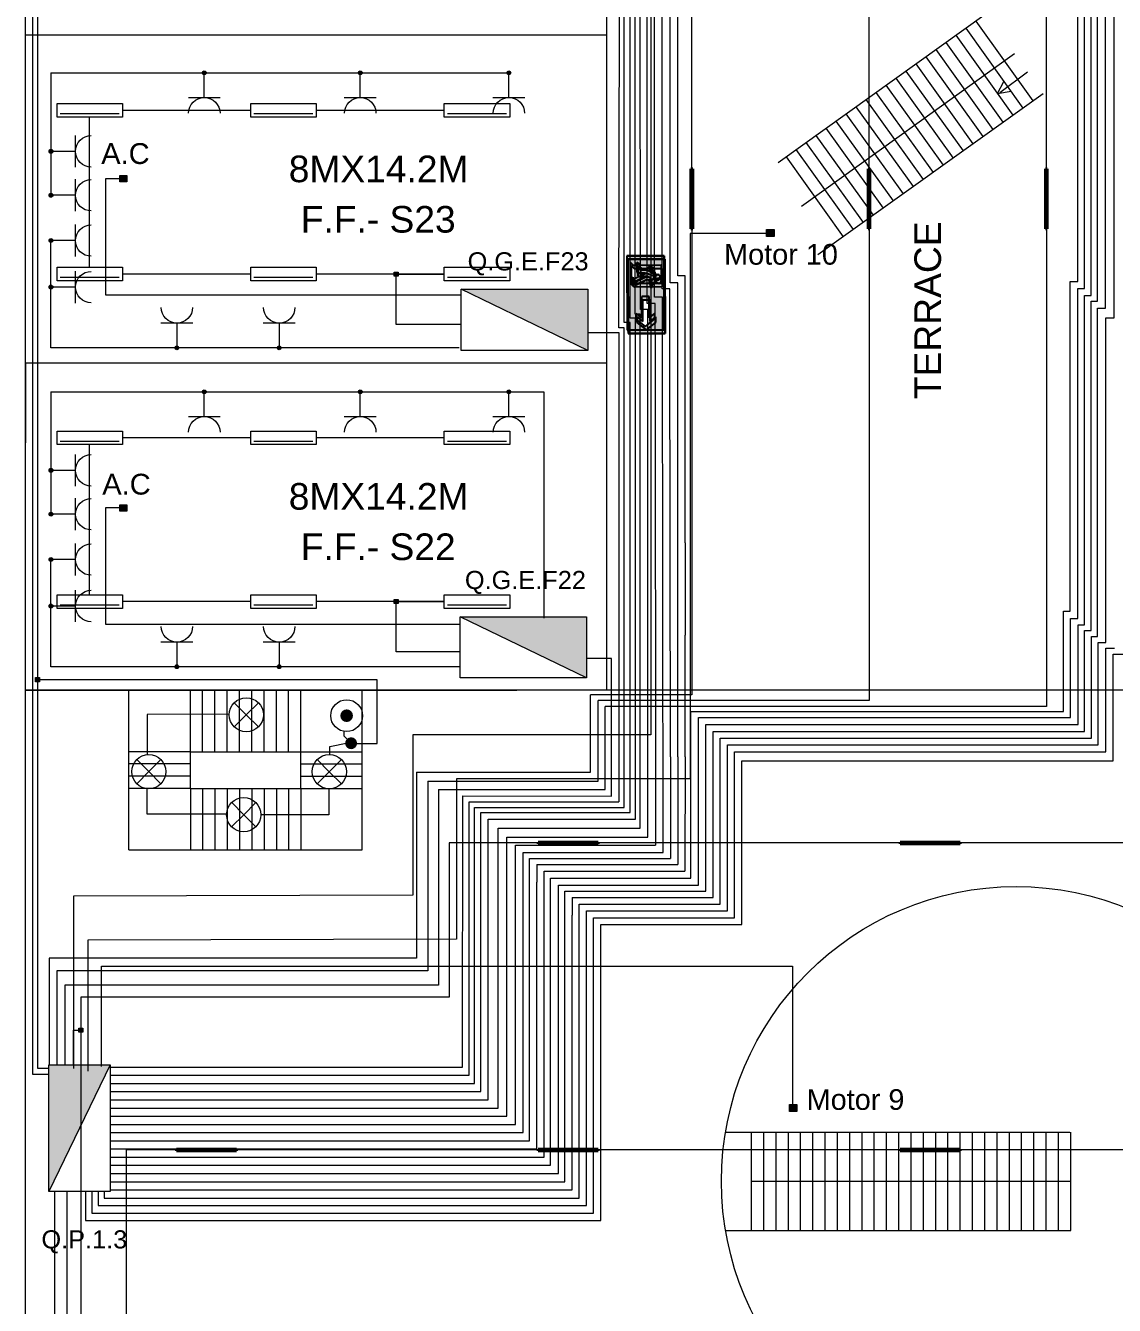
# Model space of a CAD drawing. Extents: x -17539 to 1421, y -3169 to 802964.
# Drawn here: x 319.72 to 346.32, y 281.14 to 312.41 of the extents above; entities that cross this region are included whole.
import ezdxf
from ezdxf.enums import TextEntityAlignment as Align

# ---------------------------------------------------------------- set-up
doc = ezdxf.new("R2010")
doc.units = 0
doc.header["$LTSCALE"] = 25
doc.header["$MEASUREMENT"] = 0
doc.layers.get('0').update_dxf_attribs({"lineweight": 9})
for name, color, linetype, lineweight in [('Iluminação', 10, 'Continuous', 9), ('Quadros', 50, 'Continuous', 9), ('www.cadblocksfree.com', 7, 'Continuous', 9)]:
    doc.layers.add(name, color=color, linetype=linetype, lineweight=lineweight)
doc.layers.add('Simbologia de Emergência', color=6, linetype='Continuous')
doc.layers.add('Tomadas', color=3, linetype='Continuous', lineweight=9, true_color=0x00f500)
doc.styles.add('ROMANS', font='arial.ttf')
doc.styles.get("Standard").update_dxf_attribs({"font": 'arial.ttf'})

# ---------------------------------------------------------------- blocks, each defined once
blk = doc.blocks.new('emergencia seta')
at = {"layer": 'Simbologia de Emergência'}
h = blk.add_hatch(color=98, dxfattribs=at)
h.paths.add_polyline_path([(1.001, 0.298), (0.094, 0.296), (-0.813, 0.294), (-0.811, -0.613), (1.003, -0.609)])
h.paths.add_polyline_path([(-0.131, -0.455), (-0.195, -0.52), (-0.649, -0.521), (-0.585, -0.456), (-0.585, -0.371), (-0.643, -0.371), (-0.595, -0.289), (-0.585, -0.289), (-0.587, 0.224), (-0.133, 0.225)], flags=16)
h.paths.add_polyline_path([(-0.372, -0.172, 0.038289), (-0.372, -0.171)], flags=0)
h.paths.add_polyline_path([(0.186, -0.248), (0.185, -0.067), (0.706, -0.066), (0.597, 0.07), (0.733, 0.07), (0.915, -0.156), (0.734, -0.383), (0.598, -0.383), (0.706, -0.247)], flags=16)
h.paths.add_polyline_path([(-0.349, 0.142, -1), (-0.221, 0.142, -1)], flags=0)
h.paths.add_polyline_path([(-0.188, -0.455), (-0.261, -0.455), (-0.291, -0.52), (-0.218, -0.52)], flags=16)
h.paths.add_polyline_path([(-0.3, -0.17, -0.215507), (-0.301, -0.11), (-0.263, -0.02), (-0.204, -0.069), (-0.132, -0.069), (-0.132, -0.021), (-0.187, -0.021), (-0.277, 0.054, 0.148058), (-0.294, 0.059), (-0.473, 0.059, 0.263654), (-0.498, 0.044), (-0.553, -0.048, 1), (-0.512, -0.072), (-0.462, 0.011), (-0.399, 0.011), (-0.454, -0.127, 0.095479), (-0.459, -0.154), (-0.459, -0.293), (-0.592, -0.294), (-0.635, -0.366), (-0.409, -0.366, 0.414214), (-0.386, -0.343), (-0.387, -0.173, -0.740976), (-0.372, -0.172), (-0.241, -0.446), (-0.169, -0.446)], flags=0)
for p, q in [((-0.813, 0.294), (1.001, 0.298)), ((-0.811, -0.613), (-0.813, 0.294)), ((1.001, 0.298), (1.003, -0.609)), ((1.001, 0.298), (1.001, 0.298)), ((1.001, 0.298), (1.003, -0.609)), ((1.001, 0.298), (1.001, 0.298))]:
    blk.add_line(p, q, dxfattribs=at)
at = {"layer": 'Simbologia de Emergência', "color": 7, "linetype": 'ByBlock', "lineweight": -2, "true_color": 0xffffff}
for p, q in [((1.001, 0.298), (-0.813, 0.294)), ((-0.813, 0.294), (-0.811, -0.613)), ((-0.587, 0.224), (-0.133, 0.225)), ((-0.587, 0.224), (-0.133, 0.225)), ((-0.587, 0.224), (-0.133, 0.225)), ((-0.585, -0.289), (-0.587, 0.224)), ((-0.585, -0.289), (-0.587, 0.224)), ((-0.585, -0.289), (-0.587, 0.224)), ((-0.498, 0.044), (-0.553, -0.048)), ((-0.498, 0.044), (-0.553, -0.048)), ((-0.498, 0.044), (-0.553, -0.048)), ((-0.512, -0.072), (-0.462, 0.011)), ((-0.512, -0.072), (-0.462, 0.011)), ((-0.512, -0.072), (-0.462, 0.011)), ((-0.294, 0.059), (-0.473, 0.059)), ((-0.294, 0.059), (-0.473, 0.059)), ((-0.294, 0.059), (-0.473, 0.059)), ((-0.462, 0.011), (-0.399, 0.011)), ((-0.462, 0.011), (-0.399, 0.011)), ((-0.462, 0.011), (-0.399, 0.011)), ((-0.399, 0.011), (-0.454, -0.127)), ((-0.399, 0.011), (-0.454, -0.127)), ((-0.399, 0.011), (-0.454, -0.127)), ((-0.349, 0.142), (-0.349, 0.142)), ((-0.277, 0.054), (-0.187, -0.021)), ((-0.277, 0.054), (-0.187, -0.021)), ((-0.187, -0.021), (-0.277, 0.054)), ((-0.133, 0.225), (-0.131, -0.455)), ((0.706, -0.066), (0.597, 0.07)), ((0.733, 0.07), (0.597, 0.07)), ((0.915, -0.156), (0.733, 0.07)), ((1.003, -0.609), (1.001, 0.298)), ((1.003, -0.609), (1.001, 0.298)), ((-0.595, -0.289), (-0.643, -0.371)), ((-0.595, -0.289), (-0.643, -0.371)), ((-0.643, -0.371), (-0.595, -0.289)), ((-0.592, -0.294), (-0.635, -0.366)), ((-0.592, -0.294), (-0.635, -0.366)), ((-0.592, -0.294), (-0.635, -0.366)), ((-0.585, -0.289), (-0.595, -0.289)), ((-0.585, -0.289), (-0.595, -0.289)), ((-0.595, -0.289), (-0.585, -0.289)), ((-0.459, -0.293), (-0.592, -0.294)), ((-0.459, -0.293), (-0.592, -0.294)), ((-0.459, -0.293), (-0.592, -0.294)), ((-0.459, -0.154), (-0.459, -0.293)), ((-0.459, -0.154), (-0.459, -0.293)), ((-0.459, -0.154), (-0.459, -0.293)), ((-0.387, -0.173), (-0.386, -0.343)), ((-0.387, -0.173), (-0.386, -0.343)), ((-0.386, -0.343), (-0.387, -0.173)), ((-0.372, -0.171), (-0.372, -0.172)), ((-0.372, -0.172), (-0.241, -0.446)), ((-0.372, -0.172), (-0.241, -0.446)), ((-0.372, -0.172), (-0.372, -0.172)), ((-0.372, -0.172), (-0.241, -0.446)), ((-0.263, -0.02), (-0.301, -0.11)), ((-0.263, -0.02), (-0.301, -0.11)), ((-0.301, -0.11), (-0.263, -0.02)), ((-0.3, -0.17), (-0.169, -0.446)), ((-0.3, -0.17), (-0.169, -0.446)), ((-0.169, -0.446), (-0.3, -0.17)), ((-0.263, -0.02), (-0.204, -0.069)), ((-0.263, -0.02), (-0.204, -0.069)), ((-0.263, -0.02), (-0.204, -0.069)), ((-0.263, -0.02), (-0.263, -0.02)), ((-0.204, -0.069), (-0.132, -0.069)), ((-0.204, -0.069), (-0.132, -0.069)), ((-0.204, -0.069), (-0.132, -0.069)), ((-0.187, -0.021), (-0.132, -0.021)), ((-0.187, -0.021), (-0.132, -0.021)), ((-0.132, -0.021), (-0.187, -0.021)), ((-0.132, -0.069), (-0.132, -0.021)), ((0.706, -0.066), (0.185, -0.067)), ((0.185, -0.067), (0.186, -0.248)), ((0.706, -0.247), (0.186, -0.248)), ((0.706, -0.247), (0.598, -0.383)), ((0.915, -0.156), (0.734, -0.383)), ((-0.811, -0.613), (1.003, -0.609)), ((-0.585, -0.456), (-0.649, -0.521)), ((-0.585, -0.456), (-0.649, -0.521)), ((-0.649, -0.521), (-0.585, -0.456)), ((-0.195, -0.52), (-0.649, -0.521)), ((-0.585, -0.371), (-0.643, -0.371)), ((-0.585, -0.371), (-0.643, -0.371)), ((-0.585, -0.371), (-0.643, -0.371)), ((-0.409, -0.366), (-0.635, -0.366)), ((-0.409, -0.366), (-0.635, -0.366)), ((-0.635, -0.366), (-0.409, -0.366)), ((-0.585, -0.456), (-0.585, -0.371)), ((-0.585, -0.456), (-0.585, -0.371)), ((-0.585, -0.456), (-0.585, -0.371)), ((-0.291, -0.52), (-0.261, -0.455)), ((-0.291, -0.52), (-0.261, -0.455)), ((-0.261, -0.455), (-0.291, -0.52)), ((-0.291, -0.52), (-0.218, -0.52)), ((-0.188, -0.455), (-0.261, -0.455)), ((-0.188, -0.455), (-0.261, -0.455)), ((-0.188, -0.455), (-0.261, -0.455)), ((-0.169, -0.446), (-0.241, -0.446)), ((-0.169, -0.446), (-0.241, -0.446)), ((-0.241, -0.446), (-0.169, -0.446)), ((-0.218, -0.52), (-0.188, -0.455)), ((-0.218, -0.52), (-0.188, -0.455)), ((-0.218, -0.52), (-0.188, -0.455)), ((-0.131, -0.455), (-0.195, -0.52)), ((-0.131, -0.455), (-0.195, -0.52)), ((-0.131, -0.455), (-0.195, -0.52)), ((-0.188, -0.455), (-0.188, -0.455)), ((-0.131, -0.455), (-0.131, -0.455)), ((0.734, -0.383), (0.598, -0.383))]:
    blk.add_line(p, q, dxfattribs=at)
blk.add_circle((-0.285, 0.142), 0.0645, dxfattribs=at)
blk.add_circle((-0.285, 0.142), 0.0645, dxfattribs=at)
for centre, radius, start, end in [((-0.473, 0.029), 0.0296, 90.1318, 149.2124), ((-0.473, 0.029), 0.0296, 90.1318, 149.2123), ((-0.473, 0.029), 0.0296, 90.1318, 149.2123), ((-0.285, 0.142), 0.0645, 0.1318, 180.1318), ((-0.285, 0.142), 0.0645, 180.1318, 0.1318), ((-0.294, 0.03), 0.0296, 56.444, 90.1318), ((-0.294, 0.03), 0.0296, 56.4442, 90.1318), ((-0.294, 0.03), 0.0296, 56.4442, 90.1318), ((-0.532, -0.06), 0.024, 149.2124, 329.2124), ((-0.532, -0.06), 0.024, 149.2123, 329.2123), ((-0.532, -0.06), 0.024, 149.2123, 329.2123), ((-0.387, -0.154), 0.0726, 158.3161, 180.1318), ((-0.387, -0.154), 0.0726, 158.3158, 180.1318), ((-0.387, -0.154), 0.0726, 158.3158, 180.1318), ((-0.379, -0.174), 0.00779, 21.0343, 167.1846), ((-0.379, -0.174), 0.00779, 21.0343, 167.1846), ((-0.379, -0.174), 0.00779, 21.0343, 167.1846), ((-0.379, -0.174), 0.00779, 21.0343, 29.8052), ((-0.234, -0.138), 0.0726, 156.7728, 205.4198), ((-0.234, -0.138), 0.0726, 156.7731, 205.4198), ((-0.234, -0.138), 0.0726, 156.7731, 205.4198), ((-0.409, -0.343), 0.0227, 270.1318, 0.1318), ((-0.409, -0.343), 0.0227, 270.1318, 0.1318), ((-0.409, -0.343), 0.0227, 270.1318, 0.1318)]:
    blk.add_arc(centre, radius, start, end, dxfattribs=at)
blk = doc.blocks.new('quadro eletrico')
h = blk.add_hatch(color=256)
h.dxf.hatch_style = 1
h.paths.add_polyline_path([(1.839, -0.788), (-1.457, 0.809), (-1.457, -0.788)])
blk.add_line((-1.457, 0.809), (1.839, -0.788))
blk.add_lwpolyline([(-1.457, 0.809), (1.839, 0.809), (1.839, -0.788), (-1.457, -0.788)], close=True)
blk = doc.blocks.new('Quadro')
at = {"xscale": 0.6593095434044552, "yscale": 0.6593095434044552, "zscale": 0.6593095434044552}
blk.add_blockref('quadro eletrico', (-0.091, 0.017), dxfattribs=at)
blk = doc.blocks.new('Tomada')
for p, q in [((0, 0.632), (0, 0)), ((0, 0), (-0.975, 0)), ((0, 0), (0, -0.632))]:
    blk.add_line(p, q)
blk.add_arc((0.622, 0), 0.622, 90, 270)
blk = doc.blocks.new('Iluminárias 1')
at = {"layer": 'Iluminação'}
blk.add_line((0.079, 0.079), (1.521, 0.079), dxfattribs=at)
blk.add_lwpolyline([(0, 0), (1.6, 0), (1.6, 0.332), (0, 0.332)], close=True, dxfattribs=at)
blk = doc.blocks.new('Luminária 4')
at = {"layer": 'Iluminação', "lineweight": 40}
for p, q in [((0.733, 0.043), (-0.734, 0.043)), ((-0.734, 0.043), (-0.734, 0)), ((-0.734, 0), (0.733, 0)), ((0.733, 0), (0.733, 0.043))]:
    blk.add_line(p, q, dxfattribs=at)
at = {"layer": 'Iluminação', "lineweight": 30}
blk.add_line((-0.667, 0.008), (0.679, 0.008), dxfattribs=at)
blk = doc.blocks.new('Caixa de Derivação')
at = {"layer": 'Iluminação'}
h = blk.add_hatch(color=256, dxfattribs=at)
h.dxf.hatch_style = 1
h.paths.add_polyline_path([(0.052, 0.051), (-0.048, 0.051), (-0.048, -0.049), (0.052, -0.049)])
blk.add_lwpolyline([(-0.048, 0.051), (0.052, 0.051), (0.052, -0.049), (-0.048, -0.049)], close=True, dxfattribs=at)
blk = doc.blocks.new('Ponto de Luz')
for q in [(-0.438, -0.436), (-0.437, 0.437), (0.438, 0.436), (0.437, -0.437)]:
    blk.add_line((0, 0), q)
blk.add_circle((0, 0), 0.618)
blk = doc.blocks.new('Parte Lima 5')
at = {"layer": 'Iluminação'}
h = blk.add_hatch(color=256, dxfattribs=at)
h.dxf.hatch_style = 1
h.paths.add_polyline_path([(0.413, 0.597, 1), (0.413, 0.907, 1)])
h = blk.add_hatch(color=256, dxfattribs=at)
h.dxf.hatch_style = 1
h.paths.add_polyline_path([(0.522, -0.067, 1), (0.522, 0.225, 1)])
for p, q in [((-2.455, 0.787), (-4.463, 0.785)), ((-4.463, 0.785), (-4.462, -0.201)), ((0.356, 0.255), (0.356, 0.366)), ((0, 0), (0.44, 0.087)), ((0, -0.2), (0, 0)), ((0.527, 0.088), (0.356, 0.255)), ((-4.46, -1.656), (-4.461, -1.03)), ((-0.022, -1.033), (-0.022, -1.674)), ((-2.519, -1.654), (-4.46, -1.656)), ((-0.022, -1.674), (-1.686, -1.674))]:
    blk.add_line(p, q, dxfattribs=at)
blk.add_circle((0.413, 0.752), 0.39, dxfattribs=at)
at = {"layer": 'Iluminação', "xscale": 0.674318741111778, "yscale": 0.674318741111778, "zscale": 0.674318741111778, "rotation": 270.0589417436838}
for p in [(-2.038, 0.774), (-4.42, -0.615), (-0.011, -0.616), (-2.102, -1.667)]:
    blk.add_blockref('Ponto de Luz', p, dxfattribs=at)

msp = doc.modelspace()

# ---------------------------------------------------------------- hatches: boundary and pattern name
at = {"layer": 'Quadros', "true_color": 0xffffff}
h = msp.add_hatch(color=7, dxfattribs=at)
h.dxf.hatch_style = 1
h.paths.add_polyline_path([(320.292, 283.925), (321.79, 287.017), (320.292, 287.017)])
at = {"layer": 'Tomadas'}
h = msp.add_hatch(color=256, dxfattribs=at)
h.dxf.hatch_style = 1
h.paths.add_polyline_path([(324.087, 311.204, -1), (324.087, 311.297, -1)])
h = msp.add_hatch(color=256, dxfattribs=at)
h.dxf.hatch_style = 1
h.paths.add_polyline_path([(324.087, 311.204, -1), (324.087, 311.297, -1)])
h = msp.add_hatch(color=256, dxfattribs=at)
h.dxf.hatch_style = 1
h.paths.add_polyline_path([(324.087, 311.204, -1), (324.087, 311.297, -1)])
h = msp.add_hatch(color=256, dxfattribs=at)
h.dxf.hatch_style = 1
h.paths.add_polyline_path([(324.087, 311.204, -1), (324.087, 311.297, -1)])
h = msp.add_hatch(color=256, dxfattribs=at)
h.dxf.hatch_style = 1
h.paths.add_polyline_path([(327.898, 311.297, -1), (327.898, 311.204, -1)])
h = msp.add_hatch(color=256, dxfattribs=at)
h.dxf.hatch_style = 1
h.paths.add_polyline_path([(331.529, 311.204, -1), (331.529, 311.297, -1)])
h = msp.add_hatch(color=256, dxfattribs=at)
h.dxf.hatch_style = 1
h.paths.add_polyline_path([(331.529, 311.204, -1), (331.529, 311.297, -1)])
h = msp.add_hatch(color=256, dxfattribs=at)
h.dxf.hatch_style = 1
h.paths.add_polyline_path([(331.529, 311.204, -1), (331.529, 311.297, -1)])
h = msp.add_hatch(color=256, dxfattribs=at)
h.dxf.hatch_style = 1
h.paths.add_polyline_path([(331.529, 311.204, -1), (331.529, 311.297, -1)])
h = msp.add_hatch(color=256, dxfattribs=at)
h.dxf.hatch_style = 1
h.paths.add_polyline_path([(320.34, 309.288, -1), (320.34, 309.381, -1)])
h = msp.add_hatch(color=256, dxfattribs=at)
h.dxf.hatch_style = 1
h.paths.add_polyline_path([(320.34, 309.288, -1), (320.34, 309.381, -1)])
h = msp.add_hatch(color=256, dxfattribs=at)
h.dxf.hatch_style = 1
h.paths.add_polyline_path([(320.34, 309.288, -1), (320.34, 309.381, -1)])
h = msp.add_hatch(color=256, dxfattribs=at)
h.dxf.hatch_style = 1
h.paths.add_polyline_path([(320.34, 309.288, -1), (320.34, 309.381, -1)])
h = msp.add_hatch(color=256, dxfattribs=at)
h.dxf.hatch_style = 1
h.paths.add_polyline_path([(322.022, 308.744), (322.022, 308.587), (322.196, 308.587), (322.196, 308.744)])
h = msp.add_hatch(color=256, dxfattribs=at)
h.dxf.hatch_style = 1
h.paths.add_polyline_path([(322.022, 308.744), (322.022, 308.587), (322.196, 308.587), (322.196, 308.744)])
h = msp.add_hatch(color=256, dxfattribs=at)
h.dxf.hatch_style = 1
h.paths.add_polyline_path([(320.34, 308.216, -1), (320.34, 308.309, -1)])
h = msp.add_hatch(color=256, dxfattribs=at)
h.dxf.hatch_style = 1
h.paths.add_polyline_path([(320.34, 308.216, -1), (320.34, 308.309, -1)])
h = msp.add_hatch(color=256, dxfattribs=at)
h.dxf.hatch_style = 1
h.paths.add_polyline_path([(320.34, 308.216, -1), (320.34, 308.309, -1)])
h = msp.add_hatch(color=256, dxfattribs=at)
h.dxf.hatch_style = 1
h.paths.add_polyline_path([(320.34, 308.216, -1), (320.34, 308.309, -1)])
h = msp.add_hatch(color=256, dxfattribs=at)
h.dxf.hatch_style = 1
h.paths.add_polyline_path([(337.825, 307.424), (337.825, 307.256), (338.011, 307.256), (338.011, 307.424)])
h = msp.add_hatch(color=256, dxfattribs=at)
h.dxf.hatch_style = 1
h.paths.add_polyline_path([(320.34, 307.108, -1), (320.34, 307.202, -1)])
h = msp.add_hatch(color=256, dxfattribs=at)
h.dxf.hatch_style = 1
h.paths.add_polyline_path([(320.34, 307.108, -1), (320.34, 307.202, -1)])
h = msp.add_hatch(color=256, dxfattribs=at)
h.dxf.hatch_style = 1
h.paths.add_polyline_path([(320.34, 307.108, -1), (320.34, 307.202, -1)])
h = msp.add_hatch(color=256, dxfattribs=at)
h.dxf.hatch_style = 1
h.paths.add_polyline_path([(320.34, 307.108, -1), (320.34, 307.202, -1)])
h = msp.add_hatch(color=256, dxfattribs=at)
h.dxf.hatch_style = 1
h.paths.add_polyline_path([(320.34, 305.972, -1), (320.34, 306.066, -1)])
h = msp.add_hatch(color=256, dxfattribs=at)
h.dxf.hatch_style = 1
h.paths.add_polyline_path([(320.34, 305.972, -1), (320.34, 306.066, -1)])
h = msp.add_hatch(color=256, dxfattribs=at)
h.dxf.hatch_style = 1
h.paths.add_polyline_path([(320.34, 305.972, -1), (320.34, 306.066, -1)])
h = msp.add_hatch(color=256, dxfattribs=at)
h.dxf.hatch_style = 1
h.paths.add_polyline_path([(320.34, 305.972, -1), (320.34, 306.066, -1)])
h = msp.add_hatch(color=256, dxfattribs=at)
h.dxf.hatch_style = 1
h.paths.add_polyline_path([(323.417, 304.489, -1), (323.417, 304.583, -1)])
h = msp.add_hatch(color=256, dxfattribs=at)
h.dxf.hatch_style = 1
h.paths.add_polyline_path([(323.417, 304.489, -1), (323.417, 304.583, -1)])
h = msp.add_hatch(color=256, dxfattribs=at)
h.dxf.hatch_style = 1
h.paths.add_polyline_path([(323.417, 304.489, -1), (323.417, 304.583, -1)])
h = msp.add_hatch(color=256, dxfattribs=at)
h.dxf.hatch_style = 1
h.paths.add_polyline_path([(323.417, 304.489, -1), (323.417, 304.583, -1)])
h = msp.add_hatch(color=256, dxfattribs=at)
h.dxf.hatch_style = 1
h.paths.add_polyline_path([(325.918, 304.489, -1), (325.918, 304.583, -1)])
h = msp.add_hatch(color=256, dxfattribs=at)
h.dxf.hatch_style = 1
h.paths.add_polyline_path([(325.918, 304.489, -1), (325.918, 304.583, -1)])
h = msp.add_hatch(color=256, dxfattribs=at)
h.dxf.hatch_style = 1
h.paths.add_polyline_path([(325.918, 304.489, -1), (325.918, 304.583, -1)])
h = msp.add_hatch(color=256, dxfattribs=at)
h.dxf.hatch_style = 1
h.paths.add_polyline_path([(325.918, 304.489, -1), (325.918, 304.583, -1)])
h = msp.add_hatch(color=256, dxfattribs=at)
h.dxf.hatch_style = 1
h.paths.add_polyline_path([(324.087, 303.412, -1), (324.087, 303.505, -1)])
h = msp.add_hatch(color=256, dxfattribs=at)
h.dxf.hatch_style = 1
h.paths.add_polyline_path([(324.087, 303.412, -1), (324.087, 303.505, -1)])
h = msp.add_hatch(color=256, dxfattribs=at)
h.dxf.hatch_style = 1
h.paths.add_polyline_path([(324.087, 303.412, -1), (324.087, 303.505, -1)])
h = msp.add_hatch(color=256, dxfattribs=at)
h.dxf.hatch_style = 1
h.paths.add_polyline_path([(324.087, 303.412, -1), (324.087, 303.505, -1)])
h = msp.add_hatch(color=256, dxfattribs=at)
h.dxf.hatch_style = 1
h.paths.add_polyline_path([(327.898, 303.505, -1), (327.898, 303.412, -1)])
h = msp.add_hatch(color=256, dxfattribs=at)
h.dxf.hatch_style = 1
h.paths.add_polyline_path([(331.529, 303.412, -1), (331.529, 303.505, -1)])
h = msp.add_hatch(color=256, dxfattribs=at)
h.dxf.hatch_style = 1
h.paths.add_polyline_path([(331.529, 303.412, -1), (331.529, 303.505, -1)])
h = msp.add_hatch(color=256, dxfattribs=at)
h.dxf.hatch_style = 1
h.paths.add_polyline_path([(331.529, 303.412, -1), (331.529, 303.505, -1)])
h = msp.add_hatch(color=256, dxfattribs=at)
h.dxf.hatch_style = 1
h.paths.add_polyline_path([(331.529, 303.412, -1), (331.529, 303.505, -1)])
h = msp.add_hatch(color=256, dxfattribs=at)
h.dxf.hatch_style = 1
h.paths.add_polyline_path([(320.34, 301.496, -1), (320.34, 301.589, -1)])
h = msp.add_hatch(color=256, dxfattribs=at)
h.dxf.hatch_style = 1
h.paths.add_polyline_path([(320.34, 301.496, -1), (320.34, 301.589, -1)])
h = msp.add_hatch(color=256, dxfattribs=at)
h.dxf.hatch_style = 1
h.paths.add_polyline_path([(320.34, 301.496, -1), (320.34, 301.589, -1)])
h = msp.add_hatch(color=256, dxfattribs=at)
h.dxf.hatch_style = 1
h.paths.add_polyline_path([(320.34, 301.496, -1), (320.34, 301.589, -1)])
h = msp.add_hatch(color=256, dxfattribs=at)
h.dxf.hatch_style = 1
h.paths.add_polyline_path([(320.34, 300.424, -1), (320.34, 300.517, -1)])
h = msp.add_hatch(color=256, dxfattribs=at)
h.dxf.hatch_style = 1
h.paths.add_polyline_path([(320.34, 300.424, -1), (320.34, 300.517, -1)])
h = msp.add_hatch(color=256, dxfattribs=at)
h.dxf.hatch_style = 1
h.paths.add_polyline_path([(320.34, 300.424, -1), (320.34, 300.517, -1)])
h = msp.add_hatch(color=256, dxfattribs=at)
h.dxf.hatch_style = 1
h.paths.add_polyline_path([(320.34, 300.424, -1), (320.34, 300.517, -1)])
h = msp.add_hatch(color=256, dxfattribs=at)
h.dxf.hatch_style = 1
h.paths.add_polyline_path([(322.022, 300.703), (322.022, 300.546), (322.196, 300.546), (322.196, 300.703)])
h = msp.add_hatch(color=256, dxfattribs=at)
h.dxf.hatch_style = 1
h.paths.add_polyline_path([(322.022, 300.703), (322.022, 300.546), (322.196, 300.546), (322.196, 300.703)])
h = msp.add_hatch(color=256, dxfattribs=at)
h.dxf.hatch_style = 1
h.paths.add_polyline_path([(320.34, 299.316, -1), (320.34, 299.41, -1)])
h = msp.add_hatch(color=256, dxfattribs=at)
h.dxf.hatch_style = 1
h.paths.add_polyline_path([(320.34, 299.316, -1), (320.34, 299.41, -1)])
h = msp.add_hatch(color=256, dxfattribs=at)
h.dxf.hatch_style = 1
h.paths.add_polyline_path([(320.34, 299.316, -1), (320.34, 299.41, -1)])
h = msp.add_hatch(color=256, dxfattribs=at)
h.dxf.hatch_style = 1
h.paths.add_polyline_path([(320.34, 299.316, -1), (320.34, 299.41, -1)])
h = msp.add_hatch(color=256, dxfattribs=at)
h.dxf.hatch_style = 1
h.paths.add_polyline_path([(320.34, 298.18, -1), (320.34, 298.273, -1)])
h = msp.add_hatch(color=256, dxfattribs=at)
h.dxf.hatch_style = 1
h.paths.add_polyline_path([(320.34, 298.18, -1), (320.34, 298.273, -1)])
h = msp.add_hatch(color=256, dxfattribs=at)
h.dxf.hatch_style = 1
h.paths.add_polyline_path([(320.34, 298.18, -1), (320.34, 298.273, -1)])
h = msp.add_hatch(color=256, dxfattribs=at)
h.dxf.hatch_style = 1
h.paths.add_polyline_path([(320.34, 298.18, -1), (320.34, 298.273, -1)])
h = msp.add_hatch(color=256, dxfattribs=at)
h.dxf.hatch_style = 1
h.paths.add_polyline_path([(323.417, 296.697, -1), (323.417, 296.791, -1)])
h = msp.add_hatch(color=256, dxfattribs=at)
h.dxf.hatch_style = 1
h.paths.add_polyline_path([(323.417, 296.697, -1), (323.417, 296.791, -1)])
h = msp.add_hatch(color=256, dxfattribs=at)
h.dxf.hatch_style = 1
h.paths.add_polyline_path([(323.417, 296.697, -1), (323.417, 296.791, -1)])
h = msp.add_hatch(color=256, dxfattribs=at)
h.dxf.hatch_style = 1
h.paths.add_polyline_path([(323.417, 296.697, -1), (323.417, 296.791, -1)])
h = msp.add_hatch(color=256, dxfattribs=at)
h.dxf.hatch_style = 1
h.paths.add_polyline_path([(325.918, 296.697, -1), (325.918, 296.791, -1)])
h = msp.add_hatch(color=256, dxfattribs=at)
h.dxf.hatch_style = 1
h.paths.add_polyline_path([(325.918, 296.697, -1), (325.918, 296.791, -1)])
h = msp.add_hatch(color=256, dxfattribs=at)
h.dxf.hatch_style = 1
h.paths.add_polyline_path([(325.918, 296.697, -1), (325.918, 296.791, -1)])
h = msp.add_hatch(color=256, dxfattribs=at)
h.dxf.hatch_style = 1
h.paths.add_polyline_path([(325.918, 296.697, -1), (325.918, 296.791, -1)])
h = msp.add_hatch(color=256, dxfattribs=at)
h.dxf.hatch_style = 1
h.paths.add_polyline_path([(338.382, 286.046), (338.382, 285.879), (338.568, 285.879), (338.568, 286.046)])

# ---------------------------------------------------------------- linework, layer by layer
at = {"layer": 'Iluminação'}
for p, q in [((319.892, 351.74), (319.892, 286.789)), ((320.008, 351.648), (320.008, 286.936)), ((336, 308.907), (336, 328.77)), ((340.33, 308.907), (340.33, 328.77)), ((344.66, 308.907), (344.66, 328.77)), ((321.286, 306.502), (321.286, 310.17)), ((322.09, 310.341), (325.22, 310.341)), ((326.82, 310.341), (329.95, 310.341)), ((336, 307.44), (336, 306.513)), ((340.33, 307.44), (340.33, 295.919)), ((344.66, 307.44), (344.66, 295.771)), ((336, 306.513), (336, 296.054)), ((325.22, 306.335), (322.09, 306.335)), ((329.95, 306.335), (326.82, 306.335)), ((328.773, 305.108), (328.773, 306.335)), ((328.773, 306.335), (329.95, 306.335)), ((330.366, 305.108), (328.773, 305.108)), ((322.09, 302.341), (325.22, 302.341)), ((326.82, 302.341), (329.95, 302.341)), ((321.286, 298.502), (321.286, 302.17)), ((325.22, 298.335), (322.09, 298.335)), ((329.95, 298.335), (326.82, 298.335)), ((328.773, 297.108), (328.773, 298.335)), ((328.773, 298.335), (329.95, 298.335)), ((330.336, 297.108), (328.773, 297.108)), ((328.309, 296.426), (320.008, 296.426)), ((328.309, 294.872), (328.309, 296.426)), ((336, 296.054), (333.523, 296.058)), ((333.523, 294.165), (333.523, 296.058)), ((340.33, 295.919), (333.708, 295.919)), ((333.708, 293.946), (333.708, 295.919)), ((344.66, 295.771), (333.883, 295.771)), ((333.883, 293.742), (333.883, 295.771)), ((327.748, 294.872), (328.309, 294.872)), ((329.271, 294.165), (329.271, 289.621)), ((329.271, 294.165), (333.523, 294.165)), ((329.548, 293.946), (329.548, 289.315)), ((329.548, 293.946), (333.708, 293.946)), ((329.813, 293.742), (329.813, 288.965)), ((329.813, 293.742), (333.883, 293.742)), ((332.247, 292.441), (330.066, 292.441)), ((330.066, 292.441), (330.066, 288.671)), ((341.087, 292.441), (333.714, 292.441)), ((349.927, 292.441), (342.554, 292.441)), ((329.271, 289.621), (320.3, 289.621)), ((320.3, 289.621), (320.3, 287.018)), ((329.548, 289.315), (320.485, 289.315)), ((320.485, 289.315), (320.485, 287.018)), ((329.813, 288.965), (320.682, 288.965)), ((320.682, 288.965), (320.682, 287.018)), ((330.066, 288.671), (321.07, 288.671)), ((321.07, 288.671), (321.07, 277.441)), ((320.884, 287.864), (320.884, 287.018)), ((320.884, 287.864), (321.07, 287.864)), ((319.892, 286.789), (320.292, 286.789)), ((320.008, 286.936), (320.291, 286.936)), ((323.407, 284.941), (322.182, 284.941)), ((322.182, 284.941), (322.182, 269.941)), ((332.247, 284.941), (324.874, 284.941)), ((341.087, 284.941), (333.714, 284.941)), ((349.927, 284.941), (342.554, 284.941)), ((320.436, 266.7), (320.436, 283.925)), ((320.735, 276.382), (320.735, 283.925))]:
    msp.add_line(p, q, dxfattribs=at)
at = {"layer": 'Quadros'}
for p, q in [((335.657, 306.293), (335.657, 314.227)), ((335.469, 306.123), (335.469, 314.087)), ((345.429, 306.154), (345.429, 313.915)), ((335.087, 305.77), (335.087, 313.666)), ((335.277, 305.979), (335.277, 313.878)), ((345.593, 305.983), (345.593, 313.744)), ((334.743, 305.686), (334.736, 313.317)), ((334.904, 305.619), (334.904, 313.48)), ((345.752, 305.81), (345.752, 313.553)), ((345.912, 305.672), (345.912, 313.337)), ((334.346, 305.152), (334.346, 312.991)), ((334.489, 305.262), (334.489, 313.113)), ((334.618, 305.354), (334.618, 313.208)), ((346.106, 305.507), (346.106, 313.255)), ((346.317, 305.265), (346.317, 313.01)), ((334.215, 305.024), (334.23, 312.86)), ((335.656, 306.123), (335.469, 306.123)), ((335.656, 305.637), (335.656, 306.123)), ((335.836, 306.293), (335.657, 306.293)), ((335.836, 305.757), (335.836, 306.293)), ((345.243, 298.1), (345.243, 306.154)), ((345.243, 306.154), (345.429, 306.154)), ((335.464, 305.979), (335.277, 305.979)), ((335.464, 305.517), (335.464, 305.979)), ((345.432, 297.919), (345.432, 305.983)), ((345.432, 305.983), (345.593, 305.983)), ((345.591, 297.767), (345.591, 305.81)), ((345.591, 305.81), (345.752, 305.81)), ((334.743, 305.474), (334.743, 305.686)), ((334.924, 305.474), (334.743, 305.474)), ((335.104, 305.619), (334.904, 305.619)), ((334.924, 305.157), (334.924, 305.474)), ((335.284, 305.77), (335.087, 305.77)), ((335.104, 305.157), (335.104, 305.619)), ((335.284, 305.397), (335.284, 305.77)), ((335.464, 305.397), (335.464, 305.517)), ((335.656, 305.566), (335.656, 305.637)), ((335.656, 299.772), (335.656, 305.566)), ((335.836, 305.566), (335.836, 305.757)), ((335.836, 299.772), (335.836, 305.566)), ((345.758, 297.626), (345.758, 305.672)), ((345.758, 305.672), (345.912, 305.672)), ((345.913, 297.483), (345.913, 305.507)), ((345.913, 305.507), (346.106, 305.507)), ((334.489, 305.152), (334.346, 305.152)), ((334.619, 305.262), (334.489, 305.262)), ((334.489, 293.185), (334.489, 305.152)), ((334.738, 305.354), (334.618, 305.354)), ((334.619, 293.022), (334.619, 305.262)), ((334.738, 305.036), (334.738, 305.354)), ((334.924, 304.879), (334.924, 305.157)), ((335.104, 304.879), (335.104, 305.157)), ((335.284, 305.277), (335.284, 305.397)), ((335.284, 305.157), (335.284, 305.277)), ((335.284, 304.879), (335.284, 305.157)), ((335.464, 305.277), (335.464, 305.397)), ((335.464, 305.157), (335.464, 305.277)), ((335.464, 304.879), (335.464, 305.157)), ((346.111, 297.34), (346.111, 305.265)), ((346.111, 305.265), (346.317, 305.265)), ((333.458, 304.908), (334.215, 304.908)), ((334.348, 305.024), (334.215, 305.024)), ((334.215, 304.908), (334.215, 293.447)), ((334.348, 293.303), (334.348, 305.024)), ((334.738, 292.804), (334.738, 305.036)), ((334.924, 303.64), (334.924, 304.879)), ((334.924, 304.879), (334.924, 304.879)), ((335.104, 304.879), (335.11, 292.381)), ((335.296, 292.209), (335.284, 304.879)), ((335.476, 294.54), (335.464, 304.879)), ((334.924, 298.85), (334.924, 303.64)), ((335.656, 297.515), (335.656, 299.772)), ((335.836, 299.772), (335.836, 297.515)), ((334.924, 292.581), (334.924, 298.85)), ((345.076, 295.651), (345.076, 298.1)), ((345.076, 298.1), (345.243, 298.1)), ((345.251, 295.5), (345.251, 297.919)), ((345.251, 297.919), (345.432, 297.919)), ((345.436, 295.334), (345.436, 297.767)), ((345.436, 297.767), (345.591, 297.767)), ((335.656, 294.54), (335.656, 297.515)), ((335.836, 294.54), (335.836, 297.515)), ((345.589, 295.159), (345.589, 297.626)), ((345.589, 297.626), (345.758, 297.626)), ((345.767, 294.996), (345.767, 297.483)), ((345.767, 297.483), (345.913, 297.483)), ((345.925, 294.837), (345.925, 297.34)), ((345.925, 297.34), (346.111, 297.34)), ((346.111, 294.669), (346.111, 297.201)), ((346.111, 297.201), (346.329, 297.201)), ((346.292, 294.448), (346.292, 297.049)), ((346.292, 297.049), (347.521, 297.049)), ((334.034, 296.947), (333.428, 296.947)), ((334.034, 293.585), (334.034, 296.947)), ((335.972, 291.577), (335.972, 295.651)), ((335.972, 295.651), (345.076, 295.651)), ((336.158, 291.405), (336.158, 295.5)), ((336.158, 295.5), (345.251, 295.5)), ((336.338, 291.258), (336.338, 295.334)), ((336.338, 295.334), (345.436, 295.334)), ((336.518, 291.11), (336.518, 295.159)), ((336.518, 295.159), (345.589, 295.159)), ((336.693, 290.944), (336.693, 294.996)), ((336.693, 294.996), (345.767, 294.996)), ((336.872, 290.777), (336.872, 294.837)), ((336.872, 294.837), (345.925, 294.837)), ((335.476, 294.54), (335.476, 292.061)), ((335.656, 294.54), (335.656, 291.913)), ((335.836, 294.54), (335.831, 291.748)), ((337.041, 290.612), (337.041, 294.669)), ((337.041, 294.669), (345.792, 294.669)), ((345.792, 294.669), (346.111, 294.669)), ((337.22, 290.445), (337.22, 294.448)), ((337.22, 294.448), (346.292, 294.448)), ((330.399, 286.964), (330.4, 293.593)), ((330.4, 293.593), (334.034, 293.585)), ((330.555, 293.118), (330.555, 293.447)), ((330.555, 293.447), (334.215, 293.447)), ((330.688, 286.564), (330.688, 293.303)), ((330.688, 293.303), (334.251, 293.303)), ((334.251, 293.303), (334.348, 293.303)), ((330.555, 286.764), (330.555, 293.118)), ((330.844, 293.153), (330.844, 293.185)), ((330.844, 293.185), (334.489, 293.185)), ((330.844, 292.858), (330.844, 293.153)), ((331.022, 292.589), (331.022, 293.022)), ((331.022, 293.022), (334.552, 293.022)), ((331.022, 293.022), (332.786, 293.022)), ((334.552, 293.022), (334.619, 293.022)), ((330.844, 286.364), (330.844, 292.858)), ((331.263, 292.372), (331.263, 292.804)), ((331.263, 292.804), (334.738, 292.804)), ((331.022, 286.164), (331.022, 292.589)), ((331.263, 285.964), (331.263, 292.372)), ((331.475, 292.149), (331.475, 292.581)), ((331.475, 292.581), (334.924, 292.581)), ((331.687, 291.948), (331.687, 292.381)), ((331.687, 292.381), (335.11, 292.381)), ((331.475, 285.764), (331.475, 292.149)), ((331.876, 291.776), (331.876, 292.209)), ((331.876, 292.209), (335.296, 292.209)), ((332.031, 291.628), (332.031, 292.061)), ((332.031, 292.061), (335.476, 292.061)), ((331.687, 285.564), (331.687, 291.948)), ((331.876, 285.364), (331.876, 291.776)), ((332.212, 291.913), (335.656, 291.913)), ((332.212, 291.913), (332.212, 291.481)), ((332.387, 291.315), (332.387, 291.748)), ((332.387, 291.748), (335.831, 291.748)), ((332.031, 285.164), (332.031, 291.628)), ((332.212, 284.964), (332.212, 291.481)), ((332.549, 291.145), (332.549, 291.577)), ((332.549, 291.577), (335.972, 291.577)), ((332.737, 290.972), (332.737, 291.405)), ((332.737, 291.405), (336.158, 291.405)), ((332.387, 284.764), (332.387, 291.315)), ((332.549, 284.564), (332.549, 291.145)), ((332.893, 290.825), (332.893, 291.258)), ((332.893, 291.258), (336.338, 291.258)), ((333.074, 291.11), (336.518, 291.11)), ((333.074, 291.11), (333.074, 290.677)), ((332.737, 284.364), (332.737, 290.972)), ((332.893, 284.164), (332.893, 290.825)), ((333.248, 290.511), (333.248, 290.944)), ((333.248, 290.944), (336.693, 290.944)), ((333.428, 290.345), (333.428, 290.777)), ((333.428, 290.777), (336.872, 290.777)), ((333.074, 283.964), (333.074, 290.677)), ((333.248, 283.765), (333.248, 290.511)), ((333.596, 290.179), (333.596, 290.612)), ((333.596, 290.612), (337.041, 290.612)), ((333.428, 283.581), (333.428, 290.345)), ((333.596, 283.397), (333.596, 290.179)), ((333.776, 290.012), (333.776, 290.445)), ((333.776, 290.445), (337.22, 290.445)), ((333.776, 283.213), (333.776, 290.012)), ((321.79, 286.964), (330.399, 286.964)), ((321.79, 286.764), (330.555, 286.764)), ((321.79, 286.564), (330.688, 286.564)), ((321.79, 286.364), (330.844, 286.364)), ((321.79, 286.164), (331.022, 286.164)), ((321.79, 285.964), (331.263, 285.964)), ((321.79, 285.764), (331.475, 285.764)), ((321.79, 285.564), (331.687, 285.564)), ((321.79, 285.364), (331.876, 285.364)), ((321.79, 285.164), (332.031, 285.164)), ((321.79, 284.964), (332.212, 284.964)), ((321.79, 284.764), (332.387, 284.764)), ((321.79, 284.564), (332.549, 284.564)), ((321.79, 284.364), (332.737, 284.364)), ((321.184, 283.925), (321.184, 283.213)), ((321.338, 283.925), (321.338, 283.397)), ((321.491, 283.925), (321.491, 283.765)), ((321.644, 283.925), (321.644, 283.765)), ((321.79, 284.164), (332.893, 284.164)), ((321.79, 283.964), (333.074, 283.964)), ((321.491, 283.765), (321.491, 283.581)), ((321.491, 283.581), (333.428, 283.581)), ((321.644, 283.765), (333.248, 283.765)), ((321.338, 283.397), (333.596, 283.397)), ((321.184, 283.213), (333.776, 283.213))]:
    msp.add_line(p, q, dxfattribs=at)
at = {"layer": 'Tomadas'}
for p, q in [((334.993, 314.461), (334.993, 295.083)), ((320.34, 311.251), (331.529, 311.251)), ((320.34, 311.251), (320.34, 308.255)), ((321.679, 305.818), (321.679, 308.672)), ((321.679, 308.672), (322.095, 308.672)), ((320.34, 304.536), (320.34, 307.155)), ((320.34, 304.536), (320.34, 307.155)), ((320.34, 304.536), (320.34, 307.155)), ((320.34, 304.536), (320.34, 307.155)), ((337.899, 307.33), (335.961, 307.33)), ((335.961, 307.33), (335.961, 294.009)), ((330.336, 305.818), (321.679, 305.818)), ((328.084, 304.536), (320.34, 304.536)), ((328.084, 304.536), (320.34, 304.536)), ((328.084, 304.536), (320.34, 304.536)), ((330.314, 304.536), (320.34, 304.536)), ((320.34, 303.458), (331.529, 303.458)), ((320.34, 303.458), (320.34, 300.463)), ((331.529, 303.458), (332.385, 303.458)), ((332.385, 303.458), (332.385, 297.929)), ((321.679, 297.777), (321.679, 300.631)), ((321.679, 300.631), (322.095, 300.631)), ((320.34, 296.744), (320.34, 299.363)), ((320.34, 296.744), (320.34, 299.363)), ((320.34, 296.744), (320.34, 299.363)), ((320.34, 296.744), (320.34, 299.363)), ((330.336, 297.777), (321.679, 297.777)), ((328.084, 296.744), (320.34, 296.744)), ((328.084, 296.744), (320.34, 296.744)), ((328.084, 296.744), (320.34, 296.744)), ((330.314, 296.744), (320.34, 296.744)), ((334.993, 295.083), (329.178, 295.083)), ((329.178, 295.083), (329.178, 291.16)), ((335.961, 294.009), (330.249, 294.009)), ((330.249, 294.009), (330.249, 290.086)), ((329.178, 291.16), (320.894, 291.138)), ((320.894, 291.138), (320.894, 286.925)), ((330.249, 290.086), (321.242, 290.063)), ((321.242, 290.063), (321.242, 286.86)), ((321.577, 286.974), (321.577, 289.427)), ((321.577, 289.427), (338.459, 289.427)), ((338.459, 289.427), (338.459, 285.98))]:
    msp.add_line(p, q, dxfattribs=at)
for points in [[(322.022, 308.744), (322.196, 308.744), (322.196, 308.587), (322.022, 308.587)], [(322.022, 308.744), (322.196, 308.744), (322.196, 308.587), (322.022, 308.587)], [(337.825, 307.424), (338.011, 307.424), (338.011, 307.256), (337.825, 307.256)], [(322.022, 300.703), (322.196, 300.703), (322.196, 300.546), (322.022, 300.546)], [(322.022, 300.703), (322.196, 300.703), (322.196, 300.546), (322.022, 300.546)], [(338.382, 286.046), (338.568, 286.046), (338.568, 285.879), (338.382, 285.879)]]:
    msp.add_lwpolyline(points, close=True, dxfattribs=at)
for centre in [(324.087, 311.251), (324.087, 311.251), (324.087, 311.251), (324.087, 311.251), (327.898, 311.251), (331.529, 311.251), (331.529, 311.251), (331.529, 311.251), (331.529, 311.251), (320.34, 309.335), (320.34, 309.335), (320.34, 309.335), (320.34, 309.335), (320.34, 308.262), (320.34, 308.262), (320.34, 308.262), (320.34, 308.262), (320.34, 307.155), (320.34, 307.155), (320.34, 307.155), (320.34, 307.155), (320.34, 306.019), (320.34, 306.019), (320.34, 306.019), (320.34, 306.019), (323.417, 304.536), (323.417, 304.536), (323.417, 304.536), (323.417, 304.536), (325.918, 304.536), (325.918, 304.536), (325.918, 304.536), (325.918, 304.536), (324.087, 303.458), (324.087, 303.458), (324.087, 303.458), (324.087, 303.458), (327.898, 303.458), (331.529, 303.458), (331.529, 303.458), (331.529, 303.458), (331.529, 303.458), (320.34, 301.542), (320.34, 301.542), (320.34, 301.542), (320.34, 301.542), (320.34, 300.47), (320.34, 300.47), (320.34, 300.47), (320.34, 300.47), (320.34, 299.363), (320.34, 299.363), (320.34, 299.363), (320.34, 299.363), (320.34, 298.227), (320.34, 298.227), (320.34, 298.227), (320.34, 298.227), (323.417, 296.744), (323.417, 296.744), (323.417, 296.744), (323.417, 296.744), (325.918, 296.744), (325.918, 296.744), (325.918, 296.744), (325.918, 296.744)]:
    msp.add_circle(centre, 0.0466, dxfattribs=at)
at = {"layer": 'www.cadblocksfree.com'}
for p, q in [((319.721, 266.169), (319.721, 411.369)), ((333.921, 296.169), (333.921, 344.169)), ((343.187, 312.694), (338.107, 309.058)), ((344.096, 310.393), (342.699, 312.344)), ((344.339, 310.567), (342.943, 312.519)), ((333.921, 312.169), (319.721, 312.169)), ((343.852, 310.218), (342.455, 312.17)), ((343.885, 311.718), (338.674, 307.988)), ((343.364, 309.869), (341.967, 311.821)), ((343.608, 310.044), (342.211, 311.995)), ((342.876, 309.52), (341.479, 311.471)), ((343.12, 309.694), (341.723, 311.646)), ((342.388, 309.17), (340.991, 311.122)), ((342.632, 309.345), (341.235, 311.297)), ((343.524, 310.775), (344.203, 311.274)), ((342.144, 308.996), (340.747, 310.948)), ((343.466, 310.745), (343.619, 311.044)), ((343.466, 310.745), (343.797, 310.802)), ((344.583, 310.742), (339.08, 306.803)), ((341.656, 308.647), (340.259, 310.598)), ((341.9, 308.821), (340.503, 310.773)), ((341.168, 308.297), (339.771, 310.249)), ((341.412, 308.472), (340.015, 310.424)), ((340.68, 307.948), (339.283, 309.9)), ((340.924, 308.123), (339.527, 310.075)), ((340.192, 307.599), (338.795, 309.551)), ((340.436, 307.774), (339.039, 309.725)), ((339.948, 307.424), (338.551, 309.376)), ((339.704, 307.25), (338.308, 309.201)), ((319.721, 304.169), (333.921, 304.169)), ((319.721, 304.169), (319.721, 302.217)), ((319.721, 304.169), (321.267, 304.169)), ((346.809, 296.169), (319.721, 296.169)), ((319.721, 296.169), (329.621, 296.169)), ((322.247, 292.269), (322.247, 296.169)), ((323.747, 294.669), (323.747, 296.169)), ((324.047, 294.669), (324.047, 296.169)), ((324.347, 294.669), (324.347, 296.169)), ((324.647, 294.669), (324.647, 296.169)), ((324.947, 294.669), (324.947, 296.169)), ((325.247, 294.669), (325.247, 296.169)), ((325.547, 294.669), (325.547, 296.169)), ((325.847, 294.669), (325.847, 296.169)), ((326.147, 294.669), (326.147, 296.169)), ((326.447, 294.669), (326.447, 296.169)), ((327.947, 293.669), (327.947, 296.169)), ((329.621, 296.169), (331.721, 296.169)), ((323.747, 294.669), (322.247, 294.669)), ((323.747, 293.769), (323.747, 294.669)), ((323.747, 294.669), (326.447, 294.669)), ((326.447, 294.669), (327.947, 294.669)), ((326.447, 293.769), (326.447, 294.669)), ((323.747, 294.369), (322.247, 294.369)), ((326.447, 294.369), (327.947, 294.369)), ((323.747, 294.069), (322.247, 294.069)), ((326.447, 294.069), (327.947, 294.069)), ((323.747, 293.769), (322.247, 293.769)), ((323.747, 293.769), (323.747, 292.269)), ((323.747, 293.769), (326.447, 293.769)), ((324.047, 293.769), (324.047, 292.269)), ((324.347, 293.769), (324.347, 292.269)), ((324.647, 293.769), (324.647, 292.269)), ((324.947, 293.769), (324.947, 292.269)), ((325.247, 293.769), (325.247, 292.269)), ((325.547, 293.769), (325.547, 292.269)), ((325.847, 293.769), (325.847, 292.269)), ((326.147, 293.769), (326.147, 292.269)), ((326.447, 293.769), (326.447, 292.269)), ((326.447, 293.769), (327.947, 293.769)), ((327.947, 292.269), (327.947, 293.669)), ((322.247, 292.269), (327.947, 292.269)), ((336.822, 285.375), (345.238, 285.375)), ((337.457, 282.975), (337.457, 285.375)), ((337.757, 282.975), (337.757, 285.375)), ((338.057, 282.975), (338.057, 285.375)), ((338.357, 282.975), (338.357, 285.375)), ((338.657, 282.975), (338.657, 285.375)), ((338.957, 282.975), (338.957, 285.375)), ((339.257, 282.975), (339.257, 285.375)), ((339.557, 282.975), (339.557, 285.375)), ((339.857, 282.975), (339.857, 285.375)), ((340.157, 282.975), (340.157, 285.375)), ((340.457, 282.975), (340.457, 285.375)), ((340.757, 282.975), (340.757, 285.375)), ((341.057, 282.975), (341.057, 285.375)), ((341.357, 282.975), (341.357, 285.375)), ((341.657, 282.975), (341.657, 285.375)), ((341.957, 282.975), (341.957, 285.375)), ((342.257, 282.975), (342.257, 285.375)), ((342.557, 282.975), (342.557, 285.375)), ((342.857, 282.975), (342.857, 285.375)), ((343.157, 282.975), (343.157, 285.375)), ((343.457, 282.975), (343.457, 285.375)), ((343.757, 282.975), (343.757, 285.375)), ((344.057, 282.975), (344.057, 285.375)), ((344.357, 282.975), (344.357, 285.375)), ((344.657, 282.975), (344.657, 285.375)), ((344.957, 282.975), (344.957, 285.375)), ((345.257, 282.975), (345.257, 285.375)), ((337.457, 284.175), (345.257, 284.175)), ((336.822, 282.975), (345.257, 282.975))]:
    msp.add_line(p, q, dxfattribs=at)
msp.add_circle((343.921, 284.175), 7.2, dxfattribs=at)

# ---------------------------------------------------------------- block references
at = {"layer": 'Iluminação', "xscale": -1}
for p in [(322.09, 310.17), (326.82, 310.17), (331.55, 310.17), (322.09, 306.17), (326.82, 306.17), (331.55, 306.17), (322.09, 302.17), (326.82, 302.17), (331.55, 302.17), (322.09, 298.17), (326.82, 298.17), (331.55, 298.17)]:
    msp.add_blockref('Iluminárias 1', p, dxfattribs=at)
at = {"layer": 'Iluminação', "rotation": 270}
for p in [(335.978, 308.173), (340.308, 308.173), (344.638, 308.173)]:
    msp.add_blockref('Luminária 4', p, dxfattribs=at)
at = {"layer": 'Iluminação'}
for name, p in [('Caixa de Derivação', (328.773, 306.335)), ('Caixa de Derivação', (328.773, 298.335)), ('Caixa de Derivação', (320.008, 296.426)), ('Parte Lima 5', (327.152, 294.796)), ('Luminária 4', (332.981, 292.419)), ('Luminária 4', (341.821, 292.419)), ('Caixa de Derivação', (321.07, 287.864)), ('Luminária 4', (324.141, 284.919)), ('Luminária 4', (332.981, 284.919)), ('Luminária 4', (341.821, 284.919))]:
    msp.add_blockref(name, p, dxfattribs=at)
at = {"layer": 'Quadros', "xscale": 1.422900023054062, "yscale": 1.422900023054062, "zscale": 1.422900023054062, "rotation": 180}
for p in [(331.962, 305.252), (331.932, 297.252)]:
    msp.add_blockref('Quadro', p, dxfattribs=at)
at = {"layer": 'Quadros', "color": 7, "true_color": 0xffffff, "xscale": 1.422900023054062, "yscale": 1.422900023054062, "zscale": 1.422900023054062, "rotation": 270}
msp.add_blockref('Quadro', (321.007, 285.521), dxfattribs=at)
at = {"layer": 'Simbologia de Emergência', "rotation": 270}
for p in [(335.025, 305.973), (335.048, 305.888)]:
    msp.add_blockref('emergencia seta', p, dxfattribs=at)
at = {"layer": 'Tomadas', "xscale": -0.6170314054757464, "yscale": 0.6170314054757464, "zscale": 0.6170314054757464}
for p, rotation in [((324.087, 310.649), 90), ((324.087, 310.649), 90), ((324.087, 310.649), 90), ((324.087, 310.649), 90), ((327.898, 310.649), 90), ((331.529, 310.649), 90), ((331.529, 310.649), 90), ((331.529, 310.649), 90), ((331.529, 310.649), 90), ((320.941, 309.335), 180), ((320.941, 309.335), 180), ((320.941, 309.335), 180), ((320.941, 309.335), 180), ((320.941, 308.262), 180), ((320.941, 308.262), 180), ((320.941, 308.262), 180), ((320.941, 308.262), 180), ((320.941, 307.155), 180), ((320.941, 307.155), 180), ((320.941, 307.155), 180), ((320.941, 307.155), 180), ((320.941, 306.019), 180), ((320.941, 306.019), 180), ((320.941, 306.019), 180), ((320.941, 306.019), 180), ((323.417, 305.137), 270), ((323.417, 305.137), 270), ((323.417, 305.137), 270), ((323.417, 305.137), 270), ((325.918, 305.137), 270), ((325.918, 305.137), 270), ((325.918, 305.137), 270), ((325.918, 305.137), 270), ((324.087, 302.857), 90), ((324.087, 302.857), 90), ((324.087, 302.857), 90), ((324.087, 302.857), 90), ((327.898, 302.857), 90), ((331.529, 302.857), 90), ((331.529, 302.857), 90), ((331.529, 302.857), 90), ((331.529, 302.857), 90), ((320.941, 301.542), 180), ((320.941, 301.542), 180), ((320.941, 301.542), 180), ((320.941, 301.542), 180), ((320.941, 300.47), 180), ((320.941, 300.47), 180), ((320.941, 300.47), 180), ((320.941, 300.47), 180), ((320.941, 299.363), 180), ((320.941, 299.363), 180), ((320.941, 299.363), 180), ((320.941, 299.363), 180), ((320.941, 298.227), 180), ((320.941, 298.227), 180), ((320.941, 298.227), 180), ((320.941, 298.227), 180), ((323.417, 297.345), 270), ((323.417, 297.345), 270), ((323.417, 297.345), 270), ((323.417, 297.345), 270), ((325.918, 297.345), 270), ((325.918, 297.345), 270), ((325.918, 297.345), 270), ((325.918, 297.345), 270)]:
    msp.add_blockref('Tomada', p, dxfattribs=dict(at, rotation=rotation))

# ---------------------------------------------------------------- texts
at = {"layer": 'Quadros', "char_height": 0.4429, "width": 3.46617, "attachment_point": 1}
for s, insert in [('Q.G.E.F23', (330.52, 306.869)), ('Q.G.E.F22', (330.454, 299.085)), ('Q.P.1.3', (320.108, 282.976))]:
    msp.add_mtext(s, dxfattribs=dict(at, insert=insert))
at = {"layer": 'Tomadas', "char_height": 0.5082, "width": 1.05584, "attachment_point": 1}
for insert in [(321.569, 309.535), (321.594, 301.458)]:
    msp.add_mtext('A.C', dxfattribs=dict(at, insert=insert))
at = {"layer": 'Tomadas', "char_height": 0.50448, "attachment_point": 1}
for s, width, insert in [('\\pxt0;Motor 10', 3.03511, (336.787, 307.071)), ('\\pxt0;Motor 9', 2.40004, (338.804, 286.423))]:
    msp.add_mtext_dynamic_manual_height_columns(s, width=width, gutter_width=2.522, heights=[0.433], dxfattribs=dict(at, insert=insert))
at = {"layer": 'www.cadblocksfree.com', "style": 'ROMANS'}
for s, p in [('8MX14.2M', (326.151, 309.231)), ('F.F.- S23', (326.444, 308)), ('8MX14.2M', (326.151, 301.231)), ('F.F.- S22', (326.444, 300))]:
    msp.add_text(s, height=0.65, dxfattribs=at).set_placement(p, align=Align.TOP_LEFT)
msp.add_text('TERRACE', height=0.65, rotation=90, dxfattribs=at).set_placement((341.436, 303.283), align=Align.TOP_LEFT)

doc.saveas('drawing.dxf')
